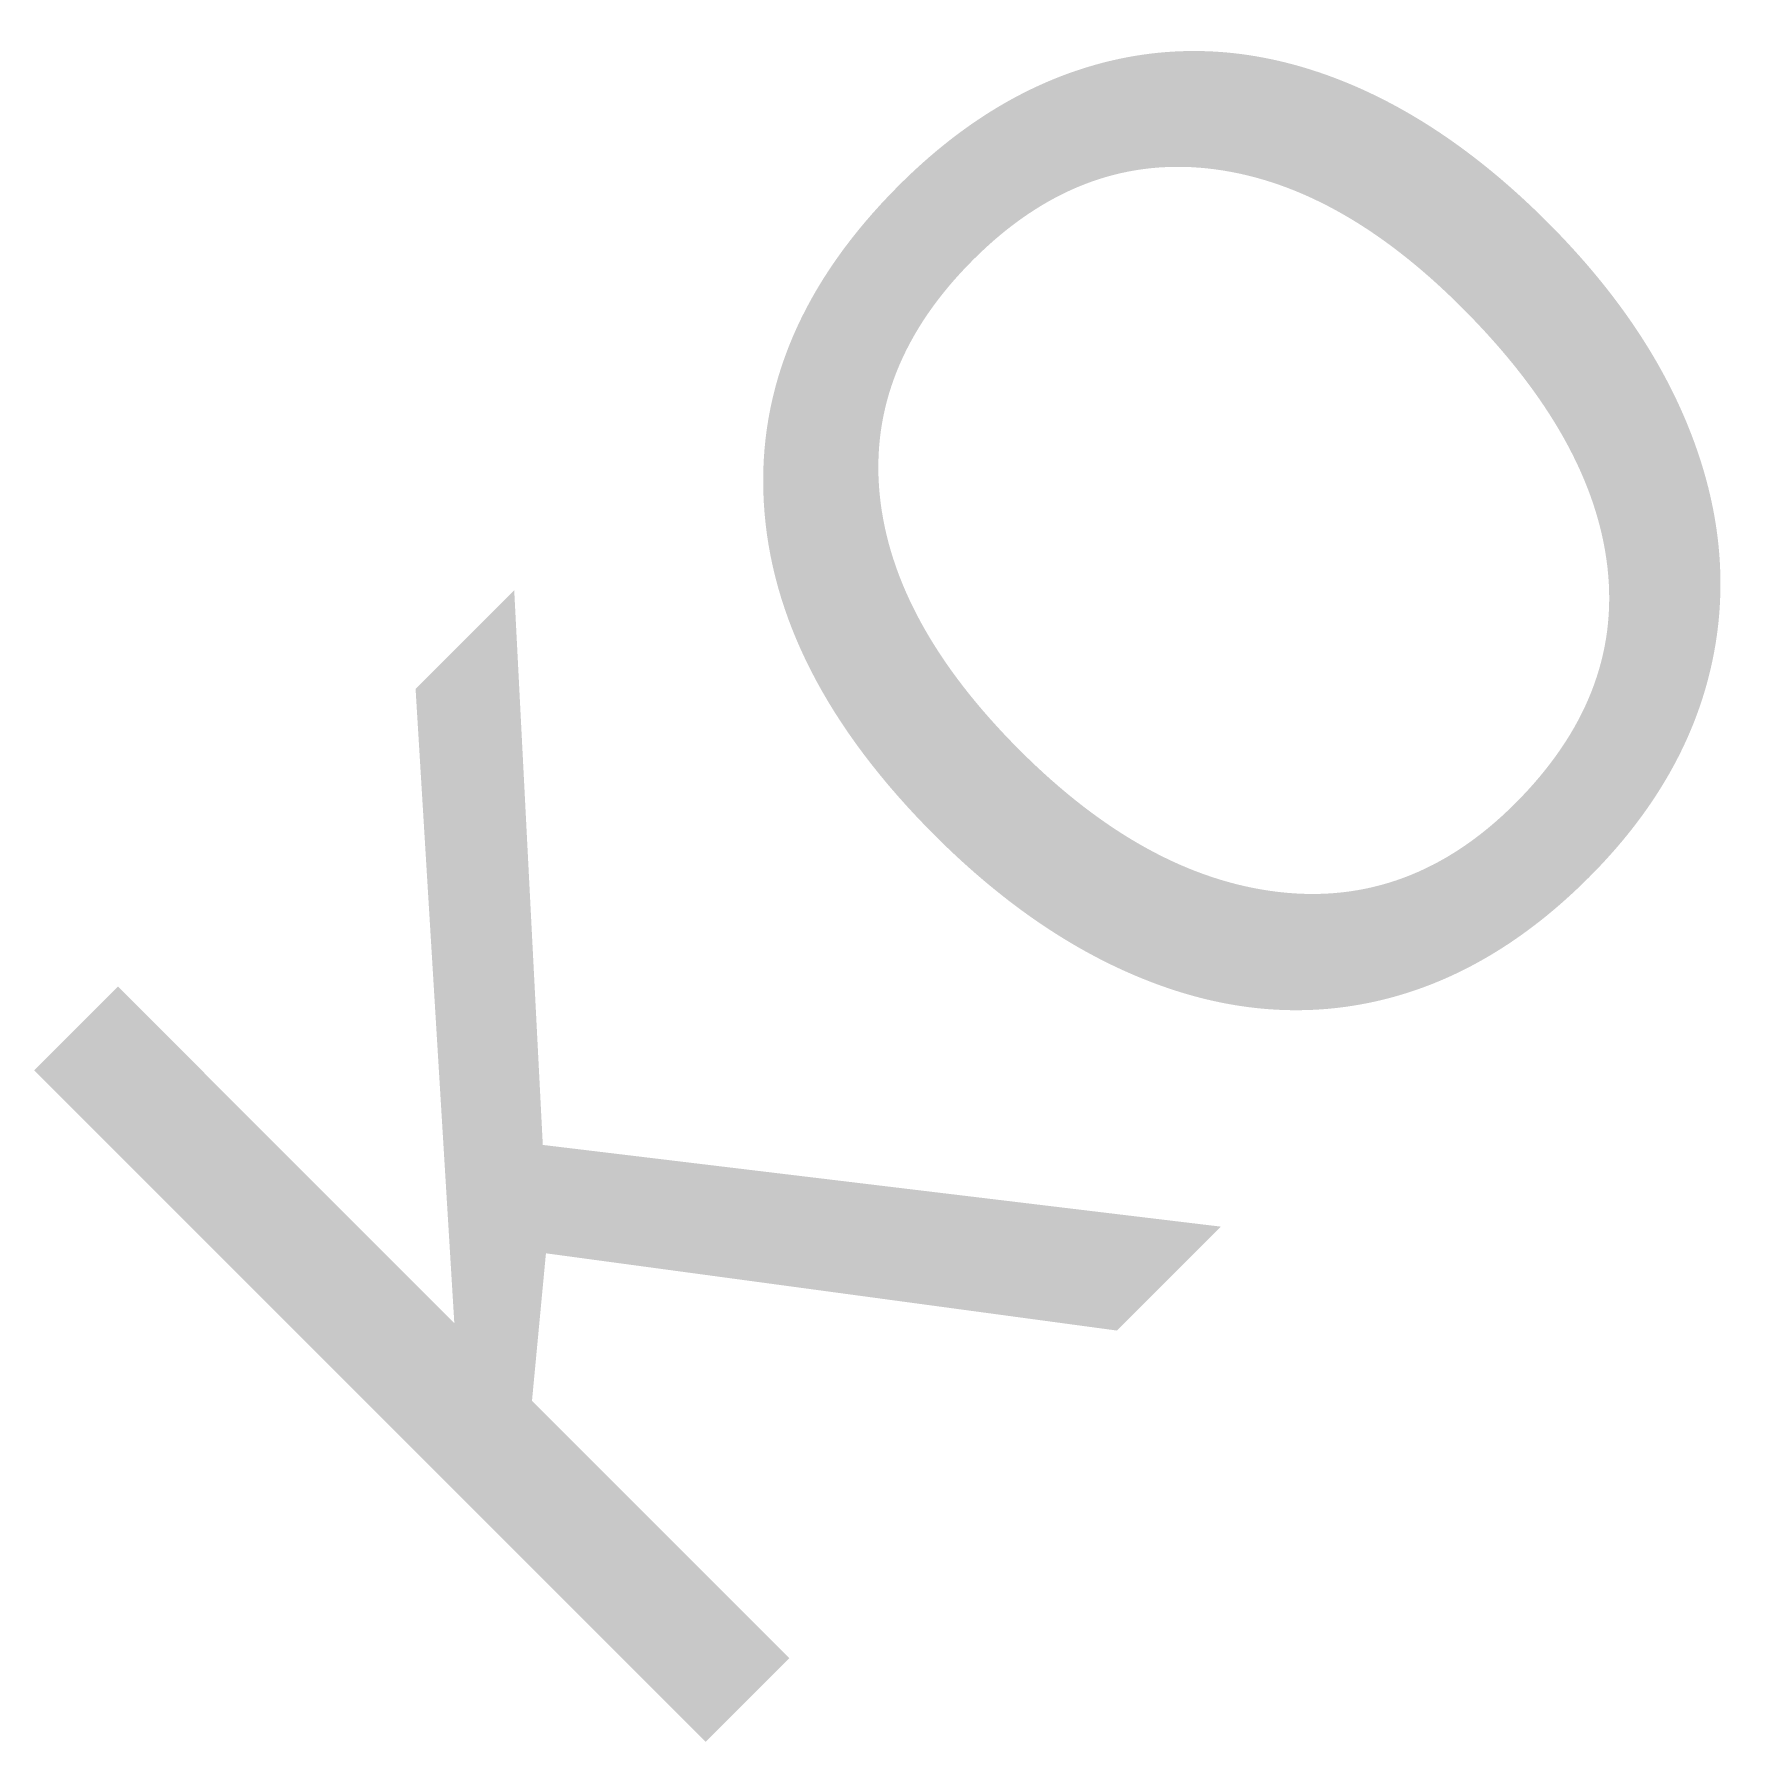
# Model space of a CAD drawing. Extents: x -0.637 to -0.01, y -0.702 to -0.072.
import ezdxf

# ---------------------------------------------------------------- set-up
doc = ezdxf.new("R2010")
doc.units = 0
doc.header["$MEASUREMENT"] = 0
doc.layers.add('CELL_KO_KERBOUTLET', color=7, linetype='Continuous')

msp = doc.modelspace()

# ---------------------------------------------------------------- texts
at = {"layer": 'CELL_KO_KERBOUTLET', "color": 7}
msp.add_text('KO', height=0.349998, rotation=45, dxfattribs=at).set_placement((-0.416872, -0.728933))

doc.saveas('drawing.dxf')
